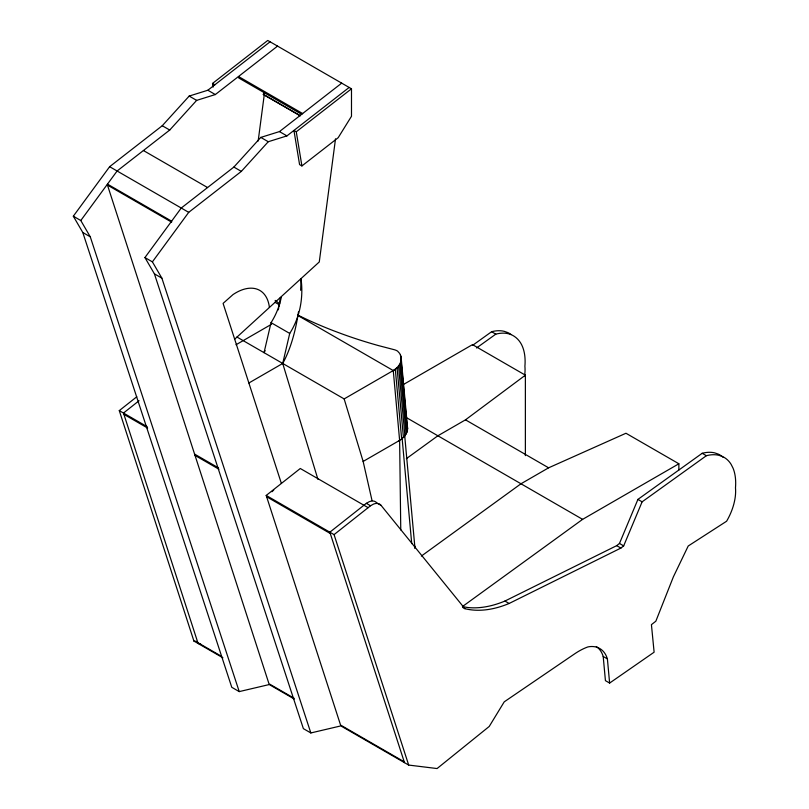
<?xml version="1.0" encoding="UTF-8"?>
<svg xmlns="http://www.w3.org/2000/svg" width="809" height="809" viewBox="0 0 809 809"><rect width="100%" height="100%" fill="white"/><g stroke="black" fill="none" stroke-linecap="round" stroke-linejoin="round"><path stroke-width="1.21" d="M107.476 185.109L107.476 184.128L171.619 221.16L171.619 222.131L107.476 185.109L268.952 683.706L293.96 698.147M398.908 440.935A27.961 14.461 55.3 0 1 399.626 440.379C403.742 437.821 407.544 433.715 407.635 428.608L401.102 356.981L399.737 353.513L397.532 351.086A13.025 8.232 -5.2 0 0 394.802 349.852L378.44 345.585A426.889 269.771 -5.2 0 1 342.622 334.137L333.996 330.921A426.889 269.771 -5.2 0 1 301.009 316.643L297.752 315.025M258.162 141.029L264.23 95.017L263.299 94.36L264.634 92.216M335.513 138.855L319.272 261.954L234.681 339.183M281.421 296.772A66.55 51.887 -88.4 0 1 271.045 322.649L264.037 352.673A106.475 44.384 -89.3 0 0 265.13 350.651M300.624 290.279A106.475 44.384 -89.3 0 0 300.988 278.63A66.55 51.887 -88.4 0 1 289.723 333.429L282.715 363.453L317.917 479.312M400.768 529.946L399.626 440.379L393.265 370.562C397.876 367.782 402.134 362.705 401.102 356.981M678.852 463.79L582.611 519.358L462.374 606.619L467.4 607.458A140.392 81.062 -60 0 0 504.927 601.047L616.701 545.65L619.472 543.456L637.917 499.406L702.182 453.293A56.205 32.451 -60 0 1 714.741 452.888L718.372 454.152A56.205 32.451 -60 0 1 723.115 457.318M462.799 607.468L464.902 608.681A140.392 81.062 -60 0 0 509.124 603.474L620.897 548.077L623.668 545.883L642.113 501.833L706.378 455.71A56.205 32.451 -60 0 1 718.948 455.315L722.579 456.579A56.205 32.451 -60 0 1 731.103 464.326L733.025 468.108A56.205 32.451 -60 0 1 735.482 487.797A42.584 24.583 -60 0 1 734.521 501.206L733.834 504.078A42.584 24.583 -60 0 1 726.603 521.229L688.216 546.004L673.391 576.827L655.836 621.211L651.427 624.649L654.117 652.196L609.622 683.069L605.425 680.642L603.201 656.483A42.978 24.806 -59.8 0 0 596.314 646.563M294.233 698.996L269.235 684.556L239.231 691.604L231.768 687.296L82.801 232.496L73.316 216.205L109.64 166.694L162.255 125.729L189.185 96.069L207.852 90.234L270.085 41.795M239.231 691.604L90.274 236.815L80.789 220.523L117.103 171.002L169.728 130.037L196.648 100.377L215.325 94.552L277.548 46.113M609.622 683.069L607.397 658.91A42.978 24.806 -59.8 0 0 588.972 646.725L587.668 646.998A68.411 39.57 -60.1 0 0 574.683 653.824L504.229 701.848L489.233 726.452L437.072 768.55L408.687 765.071L340.842 725.906L310.838 732.954L303.375 728.636L154.408 273.836L144.932 257.555L181.246 208.034L233.872 167.069L260.791 137.409L279.459 131.584L341.691 83.145M310.838 732.954L161.881 278.154L152.395 261.863L188.719 212.342L241.335 171.387L268.264 141.727L286.932 135.892L349.154 87.453M406.371 458.652L437.871 435.788L465.488 419.841L525.375 375.174L472.486 344.634L403.59 384.417M271.976 491.73L273.755 490.052M222.93 657.828L193.917 641.072L119.277 410.618L136.802 396.764M139.057 400.728L123.484 413.045L198.114 643.499L200.581 643.802M404.207 761.795L340.569 725.046L266.201 495.442L300.281 468.502L368.125 507.668M464.902 608.681L381.09 505.403L376.893 502.976A15.452 8.919 -60 0 0 369.41 501.62L366.346 503.329L329.85 532.191L404.49 762.644M266.201 495.442L334.056 534.618L370.542 505.756L373.606 504.047A15.452 8.919 -60 0 1 381.09 505.403M213.131 87.099L212.524 83.438L267.749 40.45L351.49 88.798L351.49 116.274L338.172 137.712L301.909 165.946L299.573 164.591L293.94 130.441L296.266 131.786L301.909 165.946M296.266 131.786L351.49 88.798M397.067 367.62L395.298 369.379L344.149 398.918L236.916 337.009M421.388 556.046L520.986 483.772L548.613 467.814L625.964 433.25L678.872 463.769L678.852 470.019M472.719 345.271L491.609 331.72A56.205 32.451 -60 0 1 504.169 331.316L507.799 332.58A56.205 32.451 -60 0 1 511.066 334.522M476.541 347.971L495.816 334.137A56.205 32.451 -60 0 1 508.376 333.743C514.888 335.3 519.985 340.437 522.452 346.535A56.205 32.451 -60 0 1 524.91 366.224A42.584 24.583 -60 0 1 524.606 375.882M236.016 344.755L271.561 324.237M248.869 383.001L282.715 363.453A106.475 44.384 -89.3 0 0 298.47 311.9M372.069 500.741L363.14 461.443L399.626 440.379M193.917 641.072L196.385 641.375M302.637 113.543L238.503 76.511L238.736 77.967L301.787 114.362M263.299 94.36L300.26 115.697M264.23 95.017L300.109 115.738M212.524 83.438L214.86 84.783M207.852 90.234L215.325 94.552M279.459 131.584L286.932 135.892M189.185 96.069L196.648 100.377M260.791 137.409L268.264 141.727M162.255 125.729L169.728 130.037M233.872 167.069L241.335 171.387M491.609 331.72L495.816 334.137M702.182 453.293L706.378 455.71M143.415 150.525L207.559 187.546M109.64 166.694L188.719 212.342M637.917 499.406L642.113 501.833M274.929 302.242L279.267 304.75M297.722 315.399L393.265 370.562M465.488 419.841L548.613 467.814M271.045 322.649L289.723 333.429M73.316 216.205L80.789 220.523M144.932 257.555L152.395 261.863M406.522 417.677L582.611 519.358M82.801 232.496L90.274 236.815M154.408 273.836L161.881 278.154M619.472 543.456L623.668 545.883M616.701 545.65L620.897 548.077M366.346 503.329L370.542 505.756M603.201 656.483L607.397 658.91M504.927 601.047L509.124 603.474M119.277 410.618L147.218 426.748M194.595 454.102L218.511 467.905M123.908 414.35L147.632 428.052M195.02 455.416L218.936 469.22M266.626 496.756L330.274 533.505M197.841 642.649L221.575 656.352M334.056 534.618L408.687 765.071M281.39 483.428L223.092 303.395L233.012 294.587A47.822 27.607 -60 0 1 269.417 307.46M344.149 398.918L363.14 461.443M406.947 425.028L407.635 428.608M400.586 355.212L407.453 430.439M400.576 362.452L406.937 432.269M399.727 364.242L406.088 434.059M398.544 365.971L404.904 435.788M404.682 435.414L414.865 547.106M397.098 368.055L403.428 437.436M402.113 438.195L411.72 543.618M401.658 438.974L395.298 369.157M525.375 375.174L525.375 455.639M279.833 303.83A426.889 269.751 -5.2 0 1 275.151 300.422M280.258 297.783A106.475 44.384 -89.3 0 1 278.923 306.611M278.731 307.703A106.475 44.384 -89.3 0 1 278.336 309.857M414.623 545.893A8.656 5.471 -5.2 0 1 414.673 548.34"/></g></svg>
